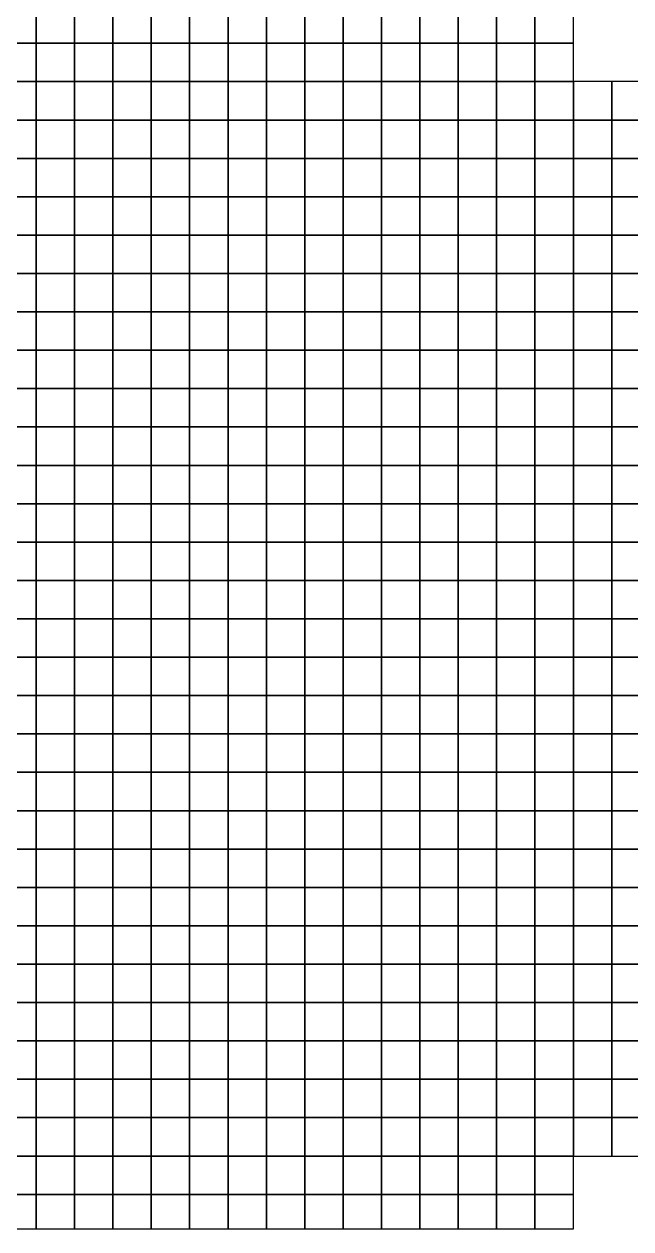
# Model space of a CAD drawing. Extents: x -2.8 to 74.5, y -0.2 to 18.4.
# Drawn here: x 39.41 to 42.57, y -0.18 to 6.1 of the extents above; entities that cross this region are included whole.
import ezdxf

# ---------------------------------------------------------------- set-up
doc = ezdxf.new("R2010")
doc.units = 0
doc.header["$MEASUREMENT"] = 0
doc.layers.add('layer_elements', color=7, linetype='Continuous')

msp = doc.modelspace()

# ---------------------------------------------------------------- linework, layer by layer
at = {"layer": 'layer_elements', "color": 171, "true_color": 0x8080ff}
for points in [[(39.27, 6), (39.47, 6), (39.47, 6.2), (39.27, 6.2)], [(39.47, 6), (39.67, 6), (39.67, 6.2), (39.47, 6.2)], [(39.67, 6), (39.87, 6), (39.87, 6.2), (39.67, 6.2)], [(39.87, 6), (40.07, 6), (40.07, 6.2), (39.87, 6.2)], [(40.07, 6), (40.27, 6), (40.27, 6.2), (40.07, 6.2)], [(40.27, 6), (40.47, 6), (40.47, 6.2), (40.27, 6.2)], [(40.47, 6), (40.67, 6), (40.67, 6.2), (40.47, 6.2)], [(40.67, 6), (40.87, 6), (40.87, 6.2), (40.67, 6.2)], [(40.87, 6), (41.07, 6), (41.07, 6.2), (40.87, 6.2)], [(41.07, 6), (41.27, 6), (41.27, 6.2), (41.07, 6.2)], [(39.27, 5.8), (39.47, 5.8), (39.47, 6), (39.27, 6)], [(39.47, 5.8), (39.67, 5.8), (39.67, 6), (39.47, 6)], [(39.67, 5.8), (39.87, 5.8), (39.87, 6), (39.67, 6)], [(39.87, 5.8), (40.07, 5.8), (40.07, 6), (39.87, 6)], [(40.07, 5.8), (40.27, 5.8), (40.27, 6), (40.07, 6)], [(40.27, 5.8), (40.47, 5.8), (40.47, 6), (40.27, 6)], [(40.47, 5.8), (40.67, 5.8), (40.67, 6), (40.47, 6)], [(40.67, 5.8), (40.87, 5.8), (40.87, 6), (40.67, 6)], [(40.87, 5.8), (41.07, 5.8), (41.07, 6), (40.87, 6)], [(41.07, 5.8), (41.27, 5.8), (41.27, 6), (41.07, 6)], [(39.27, 5.6), (39.47, 5.6), (39.47, 5.8), (39.27, 5.8)], [(39.47, 5.6), (39.67, 5.6), (39.67, 5.8), (39.47, 5.8)], [(39.67, 5.6), (39.87, 5.6), (39.87, 5.8), (39.67, 5.8)], [(39.87, 5.6), (40.07, 5.6), (40.07, 5.8), (39.87, 5.8)], [(40.07, 5.6), (40.27, 5.6), (40.27, 5.8), (40.07, 5.8)], [(40.27, 5.6), (40.47, 5.6), (40.47, 5.8), (40.27, 5.8)], [(40.47, 5.6), (40.67, 5.6), (40.67, 5.8), (40.47, 5.8)], [(40.67, 5.6), (40.87, 5.6), (40.87, 5.8), (40.67, 5.8)], [(40.87, 5.6), (41.07, 5.6), (41.07, 5.8), (40.87, 5.8)], [(41.07, 5.6), (41.27, 5.6), (41.27, 5.8), (41.07, 5.8)], [(42.27, 5.6, 0), (42.47, 5.6), (42.47, 5.8), (42.27, 5.8)], [(42.47, 5.6), (42.67, 5.6), (42.67, 5.8), (42.47, 5.8)], [(39.27, 5.4), (39.47, 5.4), (39.47, 5.6), (39.27, 5.6)], [(39.47, 5.4), (39.67, 5.4), (39.67, 5.6), (39.47, 5.6)], [(39.67, 5.4), (39.87, 5.4), (39.87, 5.6), (39.67, 5.6)], [(39.87, 5.4), (40.07, 5.4), (40.07, 5.6), (39.87, 5.6)], [(40.07, 5.4), (40.27, 5.4), (40.27, 5.6), (40.07, 5.6)], [(40.27, 5.4), (40.47, 5.4), (40.47, 5.6), (40.27, 5.6)], [(40.47, 5.4), (40.67, 5.4), (40.67, 5.6), (40.47, 5.6)], [(40.67, 5.4), (40.87, 5.4), (40.87, 5.6), (40.67, 5.6)], [(40.87, 5.4), (41.07, 5.4), (41.07, 5.6), (40.87, 5.6)], [(41.07, 5.4), (41.27, 5.4), (41.27, 5.6), (41.07, 5.6)], [(42.47, 5.4), (42.67, 5.4), (42.67, 5.6), (42.47, 5.6)], [(39.27, 5.2), (39.47, 5.2), (39.47, 5.4), (39.27, 5.4)], [(39.47, 5.2), (39.67, 5.2), (39.67, 5.4), (39.47, 5.4)], [(39.67, 5.2), (39.87, 5.2), (39.87, 5.4), (39.67, 5.4)], [(39.87, 5.2), (40.07, 5.2), (40.07, 5.4), (39.87, 5.4)], [(40.07, 5.2), (40.27, 5.2), (40.27, 5.4), (40.07, 5.4)], [(40.27, 5.2), (40.47, 5.2), (40.47, 5.4), (40.27, 5.4)], [(40.47, 5.2), (40.67, 5.2), (40.67, 5.4), (40.47, 5.4)], [(40.67, 5.2), (40.87, 5.2), (40.87, 5.4), (40.67, 5.4)], [(40.87, 5.2), (41.07, 5.2), (41.07, 5.4), (40.87, 5.4)], [(41.07, 5.2), (41.27, 5.2), (41.27, 5.4), (41.07, 5.4)], [(41.27, 5.2), (41.47, 5.2), (41.47, 5.4), (41.27, 5.4)], [(42.47, 5.2), (42.67, 5.2), (42.67, 5.4), (42.47, 5.4)], [(39.27, 5), (39.47, 5), (39.47, 5.2), (39.27, 5.2)], [(39.47, 5), (39.67, 5), (39.67, 5.2), (39.47, 5.2)], [(39.67, 5), (39.87, 5), (39.87, 5.2), (39.67, 5.2)], [(39.87, 5), (40.07, 5), (40.07, 5.2), (39.87, 5.2)], [(40.07, 5), (40.27, 5), (40.27, 5.2), (40.07, 5.2)], [(40.27, 5), (40.47, 5), (40.47, 5.2), (40.27, 5.2)], [(40.47, 5), (40.67, 5), (40.67, 5.2), (40.47, 5.2)], [(40.67, 5), (40.87, 5), (40.87, 5.2), (40.67, 5.2)], [(40.87, 5), (41.07, 5), (41.07, 5.2), (40.87, 5.2)], [(41.07, 5), (41.27, 5), (41.27, 5.2), (41.07, 5.2)], [(41.27, 5), (41.47, 5), (41.47, 5.2), (41.27, 5.2)], [(41.47, 5), (41.67, 5), (41.67, 5.2), (41.47, 5.2)], [(41.67, 5), (41.87, 5), (41.87, 5.2), (41.67, 5.2)], [(41.87, 5), (42.07, 5), (42.07, 5.2), (41.87, 5.2)], [(42.07, 5), (42.27, 5), (42.27, 5.2), (42.07, 5.2)], [(42.27, 5), (42.47, 5), (42.47, 5.2), (42.27, 5.2)], [(42.47, 5), (42.67, 5), (42.67, 5.2), (42.47, 5.2)], [(39.27, 4.8), (39.47, 4.8), (39.47, 5), (39.27, 5)], [(39.47, 4.8), (39.67, 4.8), (39.67, 5), (39.47, 5)], [(39.67, 4.8), (39.87, 4.8), (39.87, 5), (39.67, 5)], [(39.87, 4.8), (40.07, 4.8), (40.07, 5), (39.87, 5)], [(40.07, 4.8), (40.27, 4.8), (40.27, 5), (40.07, 5)], [(40.27, 4.8), (40.47, 4.8), (40.47, 5), (40.27, 5)], [(40.47, 4.8), (40.67, 4.8), (40.67, 5), (40.47, 5)], [(40.67, 4.8), (40.87, 4.8), (40.87, 5), (40.67, 5)], [(40.87, 4.8), (41.07, 4.8), (41.07, 5), (40.87, 5)], [(41.07, 4.8), (41.27, 4.8), (41.27, 5), (41.07, 5)], [(41.27, 4.8), (41.47, 4.8), (41.47, 5), (41.27, 5)], [(41.47, 4.8), (41.67, 4.8), (41.67, 5), (41.47, 5)], [(41.67, 4.8), (41.87, 4.8), (41.87, 5), (41.67, 5)], [(41.87, 4.8), (42.07, 4.8), (42.07, 5), (41.87, 5)], [(42.07, 4.8), (42.27, 4.8), (42.27, 5), (42.07, 5)], [(42.27, 4.8), (42.47, 4.8), (42.47, 5), (42.27, 5)], [(42.47, 4.8), (42.67, 4.8), (42.67, 5), (42.47, 5)], [(39.27, 4.6), (39.47, 4.6), (39.47, 4.8), (39.27, 4.8)], [(39.47, 4.6), (39.67, 4.6), (39.67, 4.8), (39.47, 4.8)], [(39.67, 4.6), (39.87, 4.6), (39.87, 4.8), (39.67, 4.8)], [(39.87, 4.6), (40.07, 4.6), (40.07, 4.8), (39.87, 4.8)], [(40.07, 4.6), (40.27, 4.6), (40.27, 4.8), (40.07, 4.8)], [(40.27, 4.6), (40.47, 4.6), (40.47, 4.8), (40.27, 4.8)], [(40.47, 4.6), (40.67, 4.6), (40.67, 4.8), (40.47, 4.8)], [(40.67, 4.6), (40.87, 4.6), (40.87, 4.8), (40.67, 4.8)], [(40.87, 4.6), (41.07, 4.6), (41.07, 4.8), (40.87, 4.8)], [(41.07, 4.6), (41.27, 4.6), (41.27, 4.8), (41.07, 4.8)], [(41.27, 4.6), (41.47, 4.6), (41.47, 4.8), (41.27, 4.8)], [(41.47, 4.6), (41.67, 4.6), (41.67, 4.8), (41.47, 4.8)], [(41.67, 4.6), (41.87, 4.6), (41.87, 4.8), (41.67, 4.8)], [(41.87, 4.6), (42.07, 4.6), (42.07, 4.8), (41.87, 4.8)], [(42.07, 4.6), (42.27, 4.6), (42.27, 4.8), (42.07, 4.8)], [(42.27, 4.6), (42.47, 4.6), (42.47, 4.8), (42.27, 4.8)], [(42.47, 4.6), (42.67, 4.6), (42.67, 4.8), (42.47, 4.8)], [(39.27, 4.4), (39.47, 4.4), (39.47, 4.6), (39.27, 4.6)], [(39.47, 4.4), (39.67, 4.4), (39.67, 4.6), (39.47, 4.6)], [(39.67, 4.4), (39.87, 4.4), (39.87, 4.6), (39.67, 4.6)], [(39.87, 4.4), (40.07, 4.4), (40.07, 4.6), (39.87, 4.6)], [(40.07, 4.4), (40.27, 4.4), (40.27, 4.6), (40.07, 4.6)], [(40.27, 4.4), (40.47, 4.4), (40.47, 4.6), (40.27, 4.6)], [(40.47, 4.4), (40.67, 4.4), (40.67, 4.6), (40.47, 4.6)], [(40.67, 4.4), (40.87, 4.4), (40.87, 4.6), (40.67, 4.6)], [(40.87, 4.4), (41.07, 4.4), (41.07, 4.6), (40.87, 4.6)], [(41.07, 4.4), (41.27, 4.4), (41.27, 4.6), (41.07, 4.6)], [(41.27, 4.4), (41.47, 4.4), (41.47, 4.6), (41.27, 4.6)], [(41.47, 4.4), (41.67, 4.4), (41.67, 4.6), (41.47, 4.6)], [(41.67, 4.4), (41.87, 4.4), (41.87, 4.6), (41.67, 4.6)], [(41.87, 4.4), (42.07, 4.4), (42.07, 4.6), (41.87, 4.6)], [(42.07, 4.4), (42.27, 4.4), (42.27, 4.6), (42.07, 4.6)], [(42.27, 4.4), (42.47, 4.4), (42.47, 4.6), (42.27, 4.6)], [(42.47, 4.4), (42.67, 4.4), (42.67, 4.6), (42.47, 4.6)], [(39.27, 4.2), (39.47, 4.2), (39.47, 4.4), (39.27, 4.4)], [(39.47, 4.2), (39.67, 4.2), (39.67, 4.4), (39.47, 4.4)], [(39.67, 4.2), (39.87, 4.2), (39.87, 4.4), (39.67, 4.4)], [(39.87, 4.2), (40.07, 4.2), (40.07, 4.4), (39.87, 4.4)], [(40.07, 4.2), (40.27, 4.2), (40.27, 4.4), (40.07, 4.4)], [(40.27, 4.2), (40.47, 4.2), (40.47, 4.4), (40.27, 4.4)], [(40.47, 4.2), (40.67, 4.2), (40.67, 4.4), (40.47, 4.4)], [(40.67, 4.2), (40.87, 4.2), (40.87, 4.4), (40.67, 4.4)], [(40.87, 4.2), (41.07, 4.2), (41.07, 4.4), (40.87, 4.4)], [(41.07, 4.2), (41.27, 4.2), (41.27, 4.4), (41.07, 4.4)], [(41.27, 4.2), (41.47, 4.2), (41.47, 4.4), (41.27, 4.4)], [(41.47, 4.2), (41.67, 4.2), (41.67, 4.4), (41.47, 4.4)], [(41.67, 4.2), (41.87, 4.2), (41.87, 4.4), (41.67, 4.4)], [(41.87, 4.2), (42.07, 4.2), (42.07, 4.4), (41.87, 4.4)], [(42.07, 4.2), (42.27, 4.2), (42.27, 4.4), (42.07, 4.4)], [(42.27, 4.2), (42.47, 4.2), (42.47, 4.4), (42.27, 4.4)], [(42.47, 4.2), (42.67, 4.2), (42.67, 4.4), (42.47, 4.4)], [(39.27, 4), (39.47, 4), (39.47, 4.2), (39.27, 4.2)], [(39.47, 4), (39.67, 4), (39.67, 4.2), (39.47, 4.2)], [(39.67, 4), (39.87, 4), (39.87, 4.2), (39.67, 4.2)], [(39.87, 4), (40.07, 4), (40.07, 4.2), (39.87, 4.2)], [(40.07, 4), (40.27, 4), (40.27, 4.2), (40.07, 4.2)], [(40.27, 4), (40.47, 4), (40.47, 4.2), (40.27, 4.2)], [(40.47, 4), (40.67, 4), (40.67, 4.2), (40.47, 4.2)], [(40.67, 4), (40.87, 4), (40.87, 4.2), (40.67, 4.2)], [(40.87, 4), (41.07, 4), (41.07, 4.2), (40.87, 4.2)], [(41.07, 4), (41.27, 4), (41.27, 4.2), (41.07, 4.2)], [(41.27, 4), (41.47, 4), (41.47, 4.2), (41.27, 4.2)], [(41.47, 4), (41.67, 4), (41.67, 4.2), (41.47, 4.2)], [(41.67, 4), (41.87, 4), (41.87, 4.2), (41.67, 4.2)], [(41.87, 4), (42.07, 4), (42.07, 4.2), (41.87, 4.2)], [(42.07, 4), (42.27, 4), (42.27, 4.2), (42.07, 4.2)], [(42.27, 4), (42.47, 4), (42.47, 4.2), (42.27, 4.2)], [(42.47, 4), (42.67, 4), (42.67, 4.2), (42.47, 4.2)], [(39.27, 3.8), (39.47, 3.8), (39.47, 4), (39.27, 4)], [(39.47, 3.8), (39.67, 3.8), (39.67, 4), (39.47, 4)], [(39.67, 3.8), (39.87, 3.8), (39.87, 4), (39.67, 4)], [(39.87, 3.8), (40.07, 3.8), (40.07, 4), (39.87, 4)], [(40.07, 3.8), (40.27, 3.8), (40.27, 4), (40.07, 4)], [(40.27, 3.8), (40.47, 3.8), (40.47, 4), (40.27, 4)], [(40.47, 3.8), (40.67, 3.8), (40.67, 4), (40.47, 4)], [(40.67, 3.8), (40.87, 3.8), (40.87, 4), (40.67, 4)], [(40.87, 3.8), (41.07, 3.8), (41.07, 4), (40.87, 4)], [(41.07, 3.8), (41.27, 3.8), (41.27, 4), (41.07, 4)], [(41.27, 3.8), (41.47, 3.8), (41.47, 4), (41.27, 4)], [(41.47, 3.8), (41.67, 3.8), (41.67, 4), (41.47, 4)], [(41.67, 3.8), (41.87, 3.8), (41.87, 4), (41.67, 4)], [(41.87, 3.8), (42.07, 3.8), (42.07, 4), (41.87, 4)], [(42.07, 3.8), (42.27, 3.8), (42.27, 4), (42.07, 4)], [(42.27, 3.8), (42.47, 3.8), (42.47, 4), (42.27, 4)], [(42.47, 3.8), (42.67, 3.8), (42.67, 4), (42.47, 4)], [(39.27, 3.6), (39.47, 3.6), (39.47, 3.8), (39.27, 3.8)], [(39.47, 3.6), (39.67, 3.6), (39.67, 3.8), (39.47, 3.8)], [(39.67, 3.6), (39.87, 3.6), (39.87, 3.8), (39.67, 3.8)], [(39.87, 3.6), (40.07, 3.6), (40.07, 3.8), (39.87, 3.8)], [(40.07, 3.6), (40.27, 3.6), (40.27, 3.8), (40.07, 3.8)], [(40.27, 3.6), (40.47, 3.6), (40.47, 3.8), (40.27, 3.8)], [(40.47, 3.6), (40.67, 3.6), (40.67, 3.8), (40.47, 3.8)], [(40.67, 3.6), (40.87, 3.6), (40.87, 3.8), (40.67, 3.8)], [(40.87, 3.6), (41.07, 3.6), (41.07, 3.8), (40.87, 3.8)], [(41.07, 3.6), (41.27, 3.6), (41.27, 3.8), (41.07, 3.8)], [(41.27, 3.6), (41.47, 3.6), (41.47, 3.8), (41.27, 3.8)], [(41.47, 3.6), (41.67, 3.6), (41.67, 3.8), (41.47, 3.8)], [(41.67, 3.6), (41.87, 3.6), (41.87, 3.8), (41.67, 3.8)], [(41.87, 3.6), (42.07, 3.6), (42.07, 3.8), (41.87, 3.8)], [(42.07, 3.6), (42.27, 3.6), (42.27, 3.8), (42.07, 3.8)], [(42.27, 3.6), (42.47, 3.6), (42.47, 3.8), (42.27, 3.8)], [(42.47, 3.6), (42.67, 3.6), (42.67, 3.8), (42.47, 3.8)], [(39.27, 3.4), (39.47, 3.4), (39.47, 3.6), (39.27, 3.6)], [(39.47, 3.4), (39.67, 3.4), (39.67, 3.6), (39.47, 3.6)], [(39.67, 3.4), (39.87, 3.4), (39.87, 3.6), (39.67, 3.6)], [(39.87, 3.4), (40.07, 3.4), (40.07, 3.6), (39.87, 3.6)], [(40.07, 3.4), (40.27, 3.4), (40.27, 3.6), (40.07, 3.6)], [(40.27, 3.4), (40.47, 3.4), (40.47, 3.6), (40.27, 3.6)], [(40.47, 3.4), (40.67, 3.4), (40.67, 3.6), (40.47, 3.6)], [(40.67, 3.4), (40.87, 3.4), (40.87, 3.6), (40.67, 3.6)], [(40.87, 3.4), (41.07, 3.4), (41.07, 3.6), (40.87, 3.6)], [(41.07, 3.4), (41.27, 3.4), (41.27, 3.6), (41.07, 3.6)], [(41.27, 3.4), (41.47, 3.4), (41.47, 3.6), (41.27, 3.6)], [(41.47, 3.4), (41.67, 3.4), (41.67, 3.6), (41.47, 3.6)], [(41.67, 3.4), (41.87, 3.4), (41.87, 3.6), (41.67, 3.6)], [(41.87, 3.4), (42.07, 3.4), (42.07, 3.6), (41.87, 3.6)], [(42.07, 3.4), (42.27, 3.4), (42.27, 3.6), (42.07, 3.6)], [(42.27, 3.4), (42.47, 3.4), (42.47, 3.6), (42.27, 3.6)], [(42.47, 3.4), (42.67, 3.4), (42.67, 3.6), (42.47, 3.6)], [(39.27, 3.2), (39.47, 3.2), (39.47, 3.4), (39.27, 3.4)], [(39.47, 3.2), (39.67, 3.2), (39.67, 3.4), (39.47, 3.4)], [(39.67, 3.2), (39.87, 3.2), (39.87, 3.4), (39.67, 3.4)], [(39.87, 3.2), (40.07, 3.2), (40.07, 3.4), (39.87, 3.4)], [(40.07, 3.2), (40.27, 3.2), (40.27, 3.4), (40.07, 3.4)], [(40.27, 3.2), (40.47, 3.2), (40.47, 3.4), (40.27, 3.4)], [(40.47, 3.2), (40.67, 3.2), (40.67, 3.4), (40.47, 3.4)], [(40.67, 3.2), (40.87, 3.2), (40.87, 3.4), (40.67, 3.4)], [(40.87, 3.2), (41.07, 3.2), (41.07, 3.4), (40.87, 3.4)], [(41.07, 3.2), (41.27, 3.2), (41.27, 3.4), (41.07, 3.4)], [(41.27, 3.2), (41.47, 3.2), (41.47, 3.4), (41.27, 3.4)], [(41.47, 3.2), (41.67, 3.2), (41.67, 3.4), (41.47, 3.4)], [(41.67, 3.2), (41.87, 3.2), (41.87, 3.4), (41.67, 3.4)], [(41.87, 3.2), (42.07, 3.2), (42.07, 3.4), (41.87, 3.4)], [(42.07, 3.2), (42.27, 3.2), (42.27, 3.4), (42.07, 3.4)], [(42.27, 3.2), (42.47, 3.2), (42.47, 3.4), (42.27, 3.4)], [(42.47, 3.2), (42.67, 3.2), (42.67, 3.4), (42.47, 3.4)], [(39.27, 3), (39.47, 3), (39.47, 3.2), (39.27, 3.2)], [(39.47, 3), (39.67, 3), (39.67, 3.2), (39.47, 3.2)], [(39.67, 3), (39.87, 3), (39.87, 3.2), (39.67, 3.2)], [(39.87, 3), (40.07, 3), (40.07, 3.2), (39.87, 3.2)], [(40.07, 3), (40.27, 3), (40.27, 3.2), (40.07, 3.2)], [(40.27, 3), (40.47, 3), (40.47, 3.2), (40.27, 3.2)], [(40.47, 3), (40.67, 3), (40.67, 3.2), (40.47, 3.2)], [(40.67, 3), (40.87, 3), (40.87, 3.2), (40.67, 3.2)], [(40.87, 3), (41.07, 3), (41.07, 3.2), (40.87, 3.2)], [(41.07, 3), (41.27, 3), (41.27, 3.2), (41.07, 3.2)], [(41.27, 3), (41.47, 3), (41.47, 3.2), (41.27, 3.2)], [(41.47, 3), (41.67, 3), (41.67, 3.2), (41.47, 3.2)], [(41.67, 3), (41.87, 3), (41.87, 3.2), (41.67, 3.2)], [(41.87, 3), (42.07, 3), (42.07, 3.2), (41.87, 3.2)], [(42.07, 3), (42.27, 3), (42.27, 3.2), (42.07, 3.2)], [(42.27, 3), (42.47, 3), (42.47, 3.2), (42.27, 3.2)], [(42.47, 3), (42.67, 3), (42.67, 3.2), (42.47, 3.2)], [(39.27, 2.8), (39.47, 2.8), (39.47, 3), (39.27, 3)], [(39.47, 2.8), (39.67, 2.8), (39.67, 3), (39.47, 3)], [(39.67, 2.8), (39.87, 2.8), (39.87, 3), (39.67, 3)], [(39.87, 2.8), (40.07, 2.8), (40.07, 3), (39.87, 3)], [(40.07, 2.8), (40.27, 2.8), (40.27, 3), (40.07, 3)], [(40.27, 2.8), (40.47, 2.8), (40.47, 3), (40.27, 3)], [(40.47, 2.8), (40.67, 2.8), (40.67, 3), (40.47, 3)], [(40.67, 2.8), (40.87, 2.8), (40.87, 3), (40.67, 3)], [(40.87, 2.8), (41.07, 2.8), (41.07, 3), (40.87, 3)], [(41.07, 2.8), (41.27, 2.8), (41.27, 3), (41.07, 3)], [(41.27, 2.8), (41.47, 2.8), (41.47, 3), (41.27, 3)], [(41.47, 2.8), (41.67, 2.8), (41.67, 3), (41.47, 3)], [(41.67, 2.8), (41.87, 2.8), (41.87, 3), (41.67, 3)], [(41.87, 2.8), (42.07, 2.8), (42.07, 3), (41.87, 3)], [(42.07, 2.8), (42.27, 2.8), (42.27, 3), (42.07, 3)], [(42.27, 2.8), (42.47, 2.8), (42.47, 3), (42.27, 3)], [(42.47, 2.8), (42.67, 2.8), (42.67, 3), (42.47, 3)], [(39.27, 2.6), (39.47, 2.6), (39.47, 2.8), (39.27, 2.8)], [(39.47, 2.6), (39.67, 2.6), (39.67, 2.8), (39.47, 2.8)], [(39.67, 2.6), (39.87, 2.6), (39.87, 2.8), (39.67, 2.8)], [(39.87, 2.6), (40.07, 2.6), (40.07, 2.8), (39.87, 2.8)], [(40.07, 2.6), (40.27, 2.6), (40.27, 2.8), (40.07, 2.8)], [(40.27, 2.6), (40.47, 2.6), (40.47, 2.8), (40.27, 2.8)], [(40.47, 2.6), (40.67, 2.6), (40.67, 2.8), (40.47, 2.8)], [(40.67, 2.6), (40.87, 2.6), (40.87, 2.8), (40.67, 2.8)], [(40.87, 2.6), (41.07, 2.6), (41.07, 2.8), (40.87, 2.8)], [(41.07, 2.6), (41.27, 2.6), (41.27, 2.8), (41.07, 2.8)], [(41.27, 2.6), (41.47, 2.6), (41.47, 2.8), (41.27, 2.8)], [(41.47, 2.6), (41.67, 2.6), (41.67, 2.8), (41.47, 2.8)], [(41.67, 2.6), (41.87, 2.6), (41.87, 2.8), (41.67, 2.8)], [(41.87, 2.6), (42.07, 2.6), (42.07, 2.8), (41.87, 2.8)], [(42.07, 2.6), (42.27, 2.6), (42.27, 2.8), (42.07, 2.8)], [(42.27, 2.6), (42.47, 2.6), (42.47, 2.8), (42.27, 2.8)], [(42.47, 2.6), (42.67, 2.6), (42.67, 2.8), (42.47, 2.8)], [(39.27, 2.4), (39.47, 2.4), (39.47, 2.6), (39.27, 2.6)], [(39.47, 2.4), (39.67, 2.4), (39.67, 2.6), (39.47, 2.6)], [(39.67, 2.4), (39.87, 2.4), (39.87, 2.6), (39.67, 2.6)], [(39.87, 2.4), (40.07, 2.4), (40.07, 2.6), (39.87, 2.6)], [(40.07, 2.4), (40.27, 2.4), (40.27, 2.6), (40.07, 2.6)], [(40.27, 2.4), (40.47, 2.4), (40.47, 2.6), (40.27, 2.6)], [(40.47, 2.4), (40.67, 2.4), (40.67, 2.6), (40.47, 2.6)], [(40.67, 2.4), (40.87, 2.4), (40.87, 2.6), (40.67, 2.6)], [(40.87, 2.4), (41.07, 2.4), (41.07, 2.6), (40.87, 2.6)], [(41.07, 2.4), (41.27, 2.4), (41.27, 2.6), (41.07, 2.6)], [(41.27, 2.4), (41.47, 2.4), (41.47, 2.6), (41.27, 2.6)], [(41.47, 2.4), (41.67, 2.4), (41.67, 2.6), (41.47, 2.6)], [(41.67, 2.4), (41.87, 2.4), (41.87, 2.6), (41.67, 2.6)], [(41.87, 2.4), (42.07, 2.4), (42.07, 2.6), (41.87, 2.6)], [(42.07, 2.4), (42.27, 2.4), (42.27, 2.6), (42.07, 2.6)], [(42.27, 2.4), (42.47, 2.4), (42.47, 2.6), (42.27, 2.6)], [(42.47, 2.4), (42.67, 2.4), (42.67, 2.6), (42.47, 2.6)], [(39.27, 2.2), (39.47, 2.2), (39.47, 2.4), (39.27, 2.4)], [(39.47, 2.2), (39.67, 2.2), (39.67, 2.4), (39.47, 2.4)], [(39.67, 2.2), (39.87, 2.2), (39.87, 2.4), (39.67, 2.4)], [(39.87, 2.2), (40.07, 2.2), (40.07, 2.4), (39.87, 2.4)], [(40.07, 2.2), (40.27, 2.2), (40.27, 2.4), (40.07, 2.4)], [(40.27, 2.2), (40.47, 2.2), (40.47, 2.4), (40.27, 2.4)], [(40.47, 2.2), (40.67, 2.2), (40.67, 2.4), (40.47, 2.4)], [(40.67, 2.2), (40.87, 2.2), (40.87, 2.4), (40.67, 2.4)], [(40.87, 2.2), (41.07, 2.2), (41.07, 2.4), (40.87, 2.4)], [(41.07, 2.2), (41.27, 2.2), (41.27, 2.4), (41.07, 2.4)], [(41.27, 2.2), (41.47, 2.2), (41.47, 2.4), (41.27, 2.4)], [(41.47, 2.2), (41.67, 2.2), (41.67, 2.4), (41.47, 2.4)], [(41.67, 2.2), (41.87, 2.2), (41.87, 2.4), (41.67, 2.4)], [(41.87, 2.2), (42.07, 2.2), (42.07, 2.4), (41.87, 2.4)], [(42.07, 2.2), (42.27, 2.2), (42.27, 2.4), (42.07, 2.4)], [(42.27, 2.2), (42.47, 2.2), (42.47, 2.4), (42.27, 2.4)], [(42.47, 2.2), (42.67, 2.2), (42.67, 2.4), (42.47, 2.4)], [(39.27, 2), (39.47, 2), (39.47, 2.2), (39.27, 2.2)], [(39.47, 2), (39.67, 2), (39.67, 2.2), (39.47, 2.2)], [(39.67, 2), (39.87, 2), (39.87, 2.2), (39.67, 2.2)], [(39.87, 2), (40.07, 2), (40.07, 2.2), (39.87, 2.2)], [(40.07, 2), (40.27, 2), (40.27, 2.2), (40.07, 2.2)], [(40.27, 2), (40.47, 2), (40.47, 2.2), (40.27, 2.2)], [(40.47, 2), (40.67, 2), (40.67, 2.2), (40.47, 2.2)], [(40.67, 2), (40.87, 2), (40.87, 2.2), (40.67, 2.2)], [(40.87, 2), (41.07, 2), (41.07, 2.2), (40.87, 2.2)], [(41.07, 2), (41.27, 2), (41.27, 2.2), (41.07, 2.2)], [(41.27, 2), (41.47, 2), (41.47, 2.2), (41.27, 2.2)], [(41.47, 2), (41.67, 2), (41.67, 2.2), (41.47, 2.2)], [(41.67, 2), (41.87, 2), (41.87, 2.2), (41.67, 2.2)], [(41.87, 2), (42.07, 2), (42.07, 2.2), (41.87, 2.2)], [(42.07, 2), (42.27, 2), (42.27, 2.2), (42.07, 2.2)], [(42.27, 2), (42.47, 2), (42.47, 2.2), (42.27, 2.2)], [(42.47, 2), (42.67, 2), (42.67, 2.2), (42.47, 2.2)], [(39.27, 1.8), (39.47, 1.8), (39.47, 2), (39.27, 2)], [(39.47, 1.8), (39.67, 1.8), (39.67, 2), (39.47, 2)], [(39.67, 1.8), (39.87, 1.8), (39.87, 2), (39.67, 2)], [(39.87, 1.8), (40.07, 1.8), (40.07, 2), (39.87, 2)], [(40.07, 1.8), (40.27, 1.8), (40.27, 2), (40.07, 2)], [(40.27, 1.8), (40.47, 1.8), (40.47, 2), (40.27, 2)], [(40.47, 1.8), (40.67, 1.8), (40.67, 2), (40.47, 2)], [(40.67, 1.8), (40.87, 1.8), (40.87, 2), (40.67, 2)], [(40.87, 1.8), (41.07, 1.8), (41.07, 2), (40.87, 2)], [(41.07, 1.8), (41.27, 1.8), (41.27, 2), (41.07, 2)], [(41.27, 1.8), (41.47, 1.8), (41.47, 2), (41.27, 2)], [(41.47, 1.8), (41.67, 1.8), (41.67, 2), (41.47, 2)], [(41.67, 1.8), (41.87, 1.8), (41.87, 2), (41.67, 2)], [(41.87, 1.8), (42.07, 1.8), (42.07, 2), (41.87, 2)], [(42.07, 1.8), (42.27, 1.8), (42.27, 2), (42.07, 2)], [(42.27, 1.8), (42.47, 1.8), (42.47, 2), (42.27, 2)], [(42.47, 1.8), (42.67, 1.8), (42.67, 2), (42.47, 2)], [(39.27, 1.6), (39.47, 1.6), (39.47, 1.8), (39.27, 1.8)], [(39.47, 1.6), (39.67, 1.6), (39.67, 1.8), (39.47, 1.8)], [(39.67, 1.6), (39.87, 1.6), (39.87, 1.8), (39.67, 1.8)], [(39.87, 1.6), (40.07, 1.6), (40.07, 1.8), (39.87, 1.8)], [(40.07, 1.6), (40.27, 1.6), (40.27, 1.8), (40.07, 1.8)], [(40.27, 1.6), (40.47, 1.6), (40.47, 1.8), (40.27, 1.8)], [(40.47, 1.6), (40.67, 1.6), (40.67, 1.8), (40.47, 1.8)], [(40.67, 1.6), (40.87, 1.6), (40.87, 1.8), (40.67, 1.8)], [(40.87, 1.6), (41.07, 1.6), (41.07, 1.8), (40.87, 1.8)], [(41.07, 1.6), (41.27, 1.6), (41.27, 1.8), (41.07, 1.8)], [(41.27, 1.6), (41.47, 1.6), (41.47, 1.8), (41.27, 1.8)], [(41.47, 1.6), (41.67, 1.6), (41.67, 1.8), (41.47, 1.8)], [(41.67, 1.6), (41.87, 1.6), (41.87, 1.8), (41.67, 1.8)], [(41.87, 1.6), (42.07, 1.6), (42.07, 1.8), (41.87, 1.8)], [(42.07, 1.6), (42.27, 1.6), (42.27, 1.8), (42.07, 1.8)], [(42.27, 1.6), (42.47, 1.6), (42.47, 1.8), (42.27, 1.8)], [(42.47, 1.6), (42.67, 1.6), (42.67, 1.8), (42.47, 1.8)], [(39.27, 1.4), (39.47, 1.4), (39.47, 1.6), (39.27, 1.6)], [(39.47, 1.4), (39.67, 1.4), (39.67, 1.6), (39.47, 1.6)], [(39.67, 1.4), (39.87, 1.4), (39.87, 1.6), (39.67, 1.6)], [(39.87, 1.4), (40.07, 1.4), (40.07, 1.6), (39.87, 1.6)], [(40.07, 1.4), (40.27, 1.4), (40.27, 1.6), (40.07, 1.6)], [(40.27, 1.4), (40.47, 1.4), (40.47, 1.6), (40.27, 1.6)], [(40.47, 1.4), (40.67, 1.4), (40.67, 1.6), (40.47, 1.6)], [(40.67, 1.4), (40.87, 1.4), (40.87, 1.6), (40.67, 1.6)], [(40.87, 1.4), (41.07, 1.4), (41.07, 1.6), (40.87, 1.6)], [(41.07, 1.4), (41.27, 1.4), (41.27, 1.6), (41.07, 1.6)], [(41.27, 1.4), (41.47, 1.4), (41.47, 1.6), (41.27, 1.6)], [(41.47, 1.4), (41.67, 1.4), (41.67, 1.6), (41.47, 1.6)], [(41.67, 1.4), (41.87, 1.4), (41.87, 1.6), (41.67, 1.6)], [(41.87, 1.4), (42.07, 1.4), (42.07, 1.6), (41.87, 1.6)], [(42.07, 1.4), (42.27, 1.4), (42.27, 1.6), (42.07, 1.6)], [(42.27, 1.4), (42.47, 1.4), (42.47, 1.6), (42.27, 1.6)], [(42.47, 1.4), (42.67, 1.4), (42.67, 1.6), (42.47, 1.6)], [(39.27, 1.2), (39.47, 1.2), (39.47, 1.4), (39.27, 1.4)], [(39.47, 1.2), (39.67, 1.2), (39.67, 1.4), (39.47, 1.4)], [(39.67, 1.2), (39.87, 1.2), (39.87, 1.4), (39.67, 1.4)], [(39.87, 1.2), (40.07, 1.2), (40.07, 1.4), (39.87, 1.4)], [(40.07, 1.2), (40.27, 1.2), (40.27, 1.4), (40.07, 1.4)], [(40.27, 1.2), (40.47, 1.2), (40.47, 1.4), (40.27, 1.4)], [(40.47, 1.2), (40.67, 1.2), (40.67, 1.4), (40.47, 1.4)], [(40.67, 1.2), (40.87, 1.2), (40.87, 1.4), (40.67, 1.4)], [(40.87, 1.2), (41.07, 1.2), (41.07, 1.4), (40.87, 1.4)], [(41.07, 1.2), (41.27, 1.2), (41.27, 1.4), (41.07, 1.4)], [(41.27, 1.2), (41.47, 1.2), (41.47, 1.4), (41.27, 1.4)], [(41.47, 1.2), (41.67, 1.2), (41.67, 1.4), (41.47, 1.4)], [(41.67, 1.2), (41.87, 1.2), (41.87, 1.4), (41.67, 1.4)], [(41.87, 1.2), (42.07, 1.2), (42.07, 1.4), (41.87, 1.4)], [(42.07, 1.2), (42.27, 1.2), (42.27, 1.4), (42.07, 1.4)], [(42.27, 1.2), (42.47, 1.2), (42.47, 1.4), (42.27, 1.4)], [(42.47, 1.2), (42.67, 1.2), (42.67, 1.4), (42.47, 1.4)], [(39.27, 1), (39.47, 1), (39.47, 1.2), (39.27, 1.2)], [(39.47, 1), (39.67, 1), (39.67, 1.2), (39.47, 1.2)], [(39.67, 1), (39.87, 1), (39.87, 1.2), (39.67, 1.2)], [(39.87, 1), (40.07, 1), (40.07, 1.2), (39.87, 1.2)], [(40.07, 1), (40.27, 1), (40.27, 1.2), (40.07, 1.2)], [(40.27, 1), (40.47, 1), (40.47, 1.2), (40.27, 1.2)], [(40.47, 1), (40.67, 1), (40.67, 1.2), (40.47, 1.2)], [(40.67, 1), (40.87, 1), (40.87, 1.2), (40.67, 1.2)], [(40.87, 1), (41.07, 1), (41.07, 1.2), (40.87, 1.2)], [(41.07, 1), (41.27, 1), (41.27, 1.2), (41.07, 1.2)], [(41.27, 1), (41.47, 1), (41.47, 1.2), (41.27, 1.2)], [(41.47, 1), (41.67, 1), (41.67, 1.2), (41.47, 1.2)], [(41.67, 1), (41.87, 1), (41.87, 1.2), (41.67, 1.2)], [(41.87, 1), (42.07, 1), (42.07, 1.2), (41.87, 1.2)], [(42.07, 1), (42.27, 1), (42.27, 1.2), (42.07, 1.2)], [(42.27, 1), (42.47, 1), (42.47, 1.2), (42.27, 1.2)], [(42.47, 1), (42.67, 1), (42.67, 1.2), (42.47, 1.2)], [(39.27, 0.8), (39.47, 0.8), (39.47, 1), (39.27, 1)], [(39.47, 0.8), (39.67, 0.8), (39.67, 1), (39.47, 1)], [(39.67, 0.8), (39.87, 0.8), (39.87, 1), (39.67, 1)], [(39.87, 0.8), (40.07, 0.8), (40.07, 1), (39.87, 1)], [(40.07, 0.8), (40.27, 0.8), (40.27, 1), (40.07, 1)], [(40.27, 0.8), (40.47, 0.8), (40.47, 1), (40.27, 1)], [(40.47, 0.8), (40.67, 0.8), (40.67, 1), (40.47, 1)], [(40.67, 0.8), (40.87, 0.8), (40.87, 1), (40.67, 1)], [(40.87, 0.8), (41.07, 0.8), (41.07, 1), (40.87, 1)], [(41.07, 0.8), (41.27, 0.8), (41.27, 1), (41.07, 1)], [(41.27, 0.8), (41.47, 0.8), (41.47, 1), (41.27, 1)], [(39.27, 0.6), (39.47, 0.6), (39.47, 0.8), (39.27, 0.8)], [(39.47, 0.6), (39.67, 0.6), (39.67, 0.8), (39.47, 0.8)], [(39.67, 0.6), (39.87, 0.6), (39.87, 0.8), (39.67, 0.8)], [(39.87, 0.6), (40.07, 0.6), (40.07, 0.8), (39.87, 0.8)], [(40.07, 0.6), (40.27, 0.6), (40.27, 0.8), (40.07, 0.8)], [(40.27, 0.6), (40.47, 0.6), (40.47, 0.8), (40.27, 0.8)], [(40.47, 0.6), (40.67, 0.6), (40.67, 0.8), (40.47, 0.8)], [(40.67, 0.6), (40.87, 0.6), (40.87, 0.8), (40.67, 0.8)], [(40.87, 0.6), (41.07, 0.6), (41.07, 0.8), (40.87, 0.8)], [(41.07, 0.6), (41.27, 0.6), (41.27, 0.8), (41.07, 0.8)], [(39.27, 0.4), (39.47, 0.4), (39.47, 0.6), (39.27, 0.6)], [(39.47, 0.4), (39.67, 0.4), (39.67, 0.6), (39.47, 0.6)], [(39.67, 0.4), (39.87, 0.4), (39.87, 0.6), (39.67, 0.6)], [(39.87, 0.4), (40.07, 0.4), (40.07, 0.6), (39.87, 0.6)], [(40.07, 0.4), (40.27, 0.4), (40.27, 0.6), (40.07, 0.6)], [(40.27, 0.4), (40.47, 0.4), (40.47, 0.6), (40.27, 0.6)], [(40.47, 0.4), (40.67, 0.4), (40.67, 0.6), (40.47, 0.6)], [(40.67, 0.4), (40.87, 0.4), (40.87, 0.6), (40.67, 0.6)], [(40.87, 0.4), (41.07, 0.4), (41.07, 0.6), (40.87, 0.6)], [(41.07, 0.4), (41.27, 0.4), (41.27, 0.6), (41.07, 0.6)], [(39.27, 0.2), (39.47, 0.2), (39.47, 0.4), (39.27, 0.4)], [(39.47, 0.2), (39.67, 0.2), (39.67, 0.4), (39.47, 0.4)], [(39.67, 0.2), (39.87, 0.2), (39.87, 0.4), (39.67, 0.4)], [(39.87, 0.2), (40.07, 0.2), (40.07, 0.4), (39.87, 0.4)], [(40.07, 0.2), (40.27, 0.2), (40.27, 0.4), (40.07, 0.4)], [(40.27, 0.2), (40.47, 0.2), (40.47, 0.4), (40.27, 0.4)], [(40.47, 0.2), (40.67, 0.2), (40.67, 0.4), (40.47, 0.4)], [(40.67, 0.2), (40.87, 0.2), (40.87, 0.4), (40.67, 0.4)], [(40.87, 0.2), (41.07, 0.2), (41.07, 0.4), (40.87, 0.4)], [(41.07, 0.2), (41.27, 0.2), (41.27, 0.4), (41.07, 0.4)], [(39.27, 0), (39.47, 0), (39.47, 0.2), (39.27, 0.2)], [(39.47, 0), (39.67, 0), (39.67, 0.2), (39.47, 0.2)], [(39.67, 0), (39.87, 0), (39.87, 0.2), (39.67, 0.2)], [(39.87, 0), (40.07, 0), (40.07, 0.2), (39.87, 0.2)], [(40.07, 0), (40.27, 0), (40.27, 0.2), (40.07, 0.2)], [(40.27, 0), (40.47, 0), (40.47, 0.2), (40.27, 0.2)], [(40.47, 0), (40.67, 0), (40.67, 0.2), (40.47, 0.2)], [(40.67, 0), (40.87, 0), (40.87, 0.2), (40.67, 0.2)], [(40.87, 0), (41.07, 0), (41.07, 0.2), (40.87, 0.2)], [(41.07, 0), (41.27, 0), (41.27, 0.2), (41.07, 0.2)], [(41.27, 0), (41.47, 0), (41.47, 0.2), (41.27, 0.2)], [(39.27, -0.18), (39.47, -0.18), (39.47, 0), (39.27, 0)], [(39.47, -0.18), (39.67, -0.18), (39.67, 0), (39.47, 0)], [(39.67, -0.18), (39.87, -0.18), (39.87, 0), (39.67, 0)], [(39.87, -0.18), (40.07, -0.18), (40.07, 0), (39.87, 0)], [(40.07, -0.18), (40.27, -0.18), (40.27, 0), (40.07, 0)], [(40.27, -0.18), (40.47, -0.18), (40.47, 0), (40.27, 0)], [(40.47, -0.18), (40.67, -0.18), (40.67, 0), (40.47, 0)], [(40.67, -0.18), (40.87, -0.18), (40.87, 0), (40.67, 0)], [(40.87, -0.18), (41.07, -0.18), (41.07, 0), (40.87, 0)], [(41.07, -0.18), (41.27, -0.18), (41.27, 0), (41.07, 0)], [(41.27, -0.18), (41.47, -0.18), (41.47, 0), (41.27, 0)], [(41.47, -0.18), (41.67, -0.18), (41.67, 0), (41.47, 0)], [(41.67, -0.18), (41.87, -0.18), (41.87, 0), (41.67, 0)], [(41.87, -0.18), (42.07, -0.18, 0), (42.07, 0, 0), (41.87, 0)], [(42.07, -0.18, 0), (42.27, -0.18), (42.27, 0), (42.07, 0, 0)]]:
    msp.add_3dface(points, dxfattribs=at)
at = {"layer": 'layer_elements', "color": 51, "true_color": 0xffff73}
for points in [[(41.27, 6), (41.47, 6), (41.47, 6.2), (41.27, 6.2)], [(41.47, 6), (41.67, 6), (41.67, 6.2), (41.47, 6.2)], [(41.67, 6), (41.87, 6), (41.87, 6.2), (41.67, 6.2)], [(41.87, 6), (42.07, 6, 0), (42.07, 6.2, 0), (41.87, 6.2)], [(42.07, 6, 0), (42.27, 6), (42.27, 6.2), (42.07, 6.2, 0)], [(41.27, 5.8), (41.47, 5.8), (41.47, 6), (41.27, 6)], [(41.47, 5.8), (41.67, 5.8), (41.67, 6), (41.47, 6)], [(41.67, 5.8), (41.87, 5.8), (41.87, 6), (41.67, 6)], [(41.87, 5.8), (42.07, 5.8, 0), (42.07, 6, 0), (41.87, 6)], [(42.07, 5.8, 0), (42.27, 5.8), (42.27, 6), (42.07, 6, 0)], [(41.27, 5.6), (41.47, 5.6), (41.47, 5.8), (41.27, 5.8)], [(41.47, 5.6), (41.67, 5.6), (41.67, 5.8), (41.47, 5.8)], [(41.27, 5.4), (41.47, 5.4), (41.47, 5.6), (41.27, 5.6)], [(41.47, 5.4), (41.67, 5.4), (41.67, 5.6), (41.47, 5.6)], [(41.67, 5.4), (41.87, 5.4), (41.87, 5.6), (41.67, 5.6)], [(42.27, 5.4), (42.47, 5.4), (42.47, 5.6), (42.27, 5.6, 0)], [(41.47, 5.2), (41.67, 5.2), (41.67, 5.4), (41.47, 5.4)], [(41.67, 5.2), (41.87, 5.2), (41.87, 5.4), (41.67, 5.4)], [(41.87, 5.2), (42.07, 5.2), (42.07, 5.4), (41.87, 5.4)], [(42.07, 5.2), (42.27, 5.2), (42.27, 5.4), (42.07, 5.4)], [(42.27, 5.2), (42.47, 5.2), (42.47, 5.4), (42.27, 5.4)], [(41.47, 0.8), (41.67, 0.8), (41.67, 1), (41.47, 1)], [(41.67, 0.8), (41.87, 0.8), (41.87, 1), (41.67, 1)], [(41.87, 0.8), (42.07, 0.8), (42.07, 1), (41.87, 1)], [(42.07, 0.8), (42.27, 0.8), (42.27, 1), (42.07, 1)], [(42.27, 0.8), (42.47, 0.8), (42.47, 1), (42.27, 1)], [(42.47, 0.8), (42.67, 0.8), (42.67, 1), (42.47, 1)], [(41.27, 0.6), (41.47, 0.6), (41.47, 0.8), (41.27, 0.8)], [(41.47, 0.6), (41.67, 0.6), (41.67, 0.8), (41.47, 0.8)], [(41.27, 0.4), (41.47, 0.4), (41.47, 0.6), (41.27, 0.6)], [(41.47, 0.4), (41.67, 0.4), (41.67, 0.6), (41.47, 0.6)], [(41.27, 0.2), (41.47, 0.2), (41.47, 0.4), (41.27, 0.4)], [(41.47, 0.2), (41.67, 0.2), (41.67, 0.4), (41.47, 0.4)], [(41.47, 0), (41.67, 0), (41.67, 0.2), (41.47, 0.2)], [(41.67, 0), (41.87, 0), (41.87, 0.2), (41.67, 0.2)], [(41.87, 0), (42.07, 0, 0), (42.07, 0.2, 0), (41.87, 0.2)], [(42.07, 0, 0), (42.27, 0), (42.27, 0.2), (42.07, 0.2, 0)]]:
    msp.add_3dface(points, dxfattribs=at)
at = {"layer": 'layer_elements', "color": 40, "true_color": 0xffdc37}
for points in [[(41.67, 5.6), (41.87, 5.6), (41.87, 5.8), (41.67, 5.8)], [(41.87, 5.6), (42.07, 5.6), (42.07, 5.8, 0), (41.87, 5.8)], [(42.07, 5.6), (42.27, 5.6, 0), (42.27, 5.8), (42.07, 5.8, 0)], [(41.87, 5.4), (42.07, 5.4), (42.07, 5.6), (41.87, 5.6)], [(42.07, 5.4), (42.27, 5.4), (42.27, 5.6, 0), (42.07, 5.6)], [(41.67, 0.6), (41.87, 0.6), (41.87, 0.8), (41.67, 0.8)], [(41.87, 0.6), (42.07, 0.6), (42.07, 0.8), (41.87, 0.8)], [(42.07, 0.6), (42.27, 0.6), (42.27, 0.8), (42.07, 0.8)], [(42.27, 0.6), (42.47, 0.6), (42.47, 0.8), (42.27, 0.8)], [(42.47, 0.6), (42.67, 0.6), (42.67, 0.8), (42.47, 0.8)], [(41.67, 0.4), (41.87, 0.4), (41.87, 0.6), (41.67, 0.6)], [(42.27, 0.4), (42.47, 0.4, 0), (42.47, 0.6), (42.27, 0.6)], [(42.47, 0.4, 0), (42.67, 0.4), (42.67, 0.6), (42.47, 0.6)], [(41.67, 0.2), (41.87, 0.2), (41.87, 0.4), (41.67, 0.4)], [(42.27, 0.2), (42.47, 0.2), (42.47, 0.4, 0), (42.27, 0.4)], [(42.47, 0.2), (42.67, 0.2), (42.67, 0.4), (42.47, 0.4, 0)]]:
    msp.add_3dface(points, dxfattribs=at)
at = {"layer": 'layer_elements', "color": 40, "true_color": 0xffa41c}
msp.add_3dface([(41.87, 0.4), (42.07, 0.4), (42.07, 0.6), (41.87, 0.6)], dxfattribs=at)
at = {"layer": 'layer_elements', "color": 30, "true_color": 0xff6600}
for points in [[(42.07, 0.4), (42.27, 0.4), (42.27, 0.6), (42.07, 0.6)], [(41.87, 0.2), (42.07, 0.2, 0), (42.07, 0.4), (41.87, 0.4)], [(42.07, 0.2, 0), (42.27, 0.2), (42.27, 0.4), (42.07, 0.4)]]:
    msp.add_3dface(points, dxfattribs=at)

doc.saveas('drawing.dxf')
